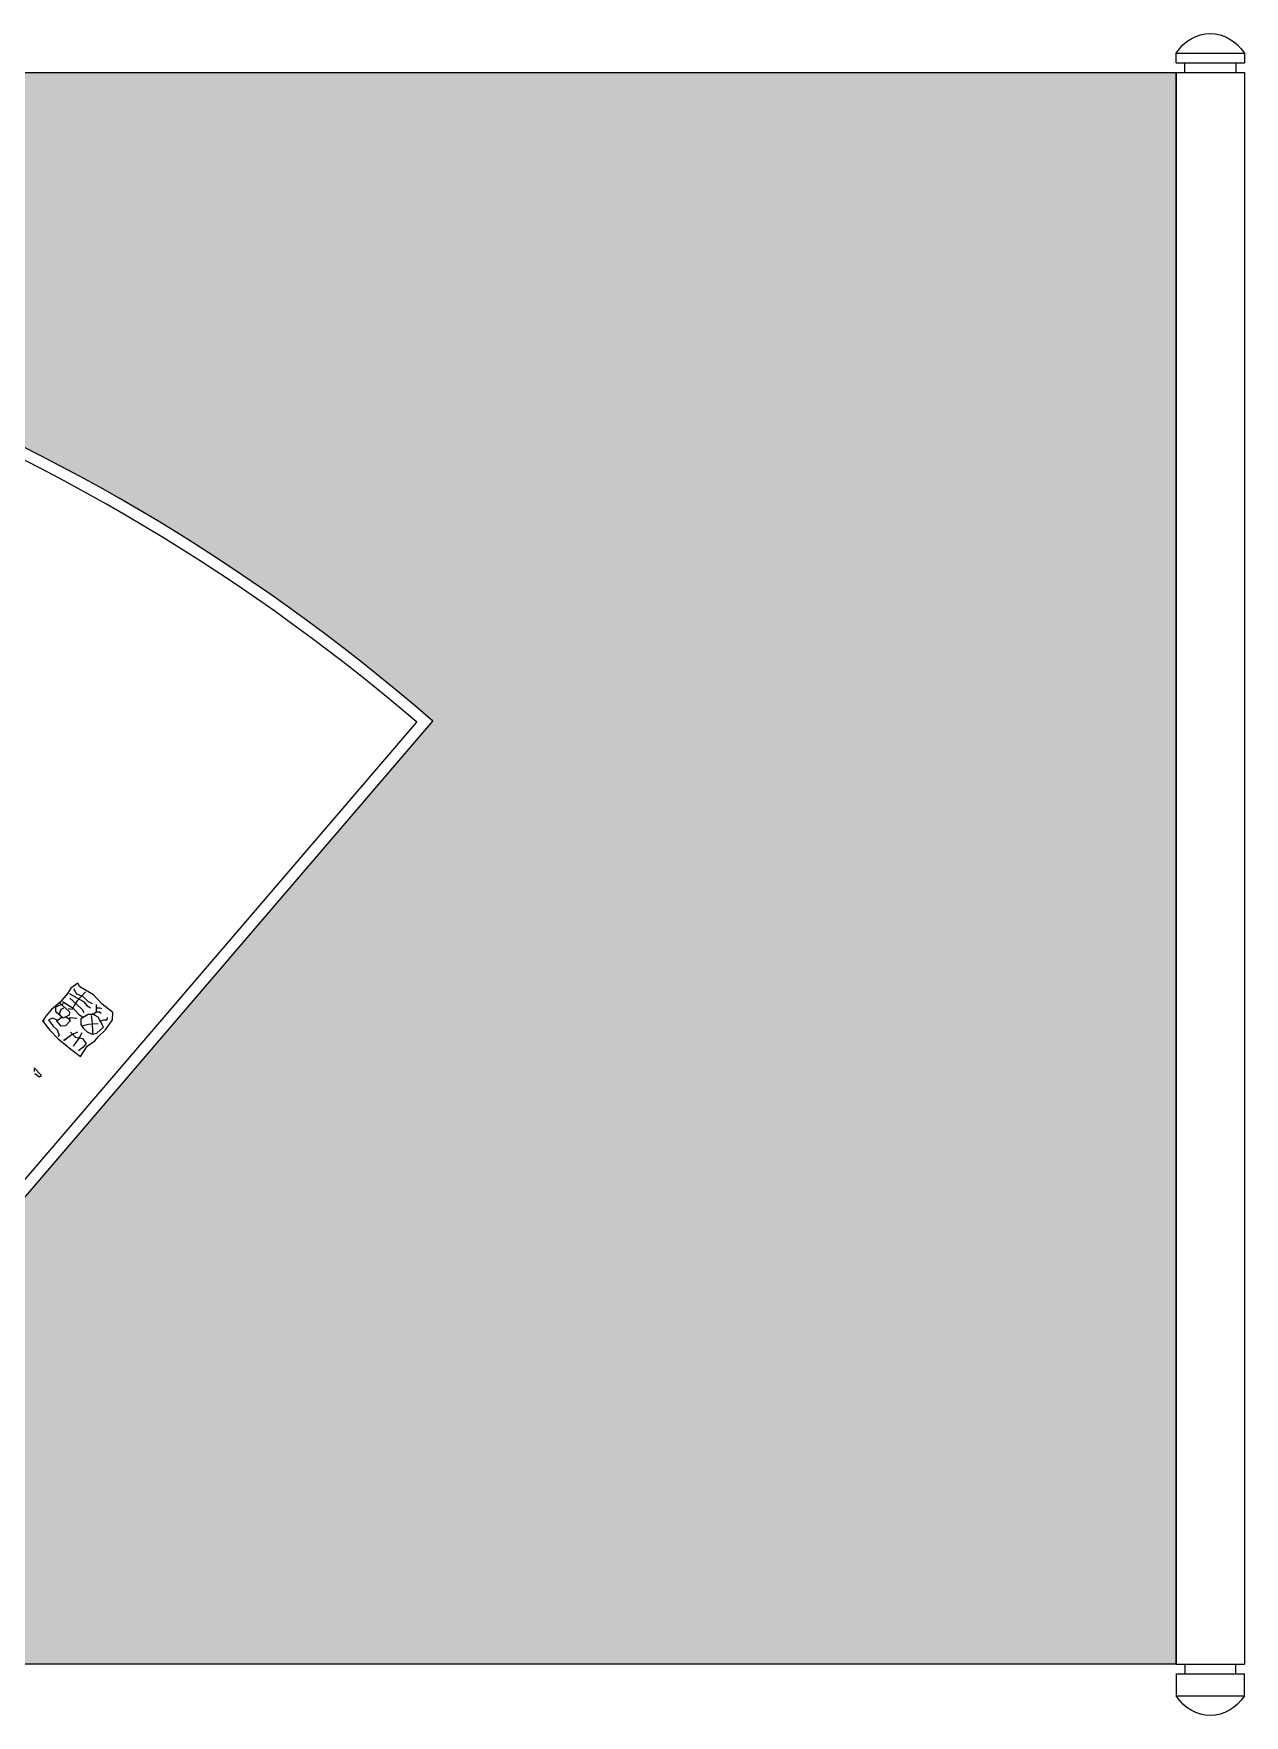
# Model space of a CAD drawing. Extents: x 421 to 2281, y 1882 to 2621.
# Drawn here: x 1748 to 2281, y 1882 to 2621 of the extents above; entities that cross this region are included whole.
import ezdxf

# ---------------------------------------------------------------- set-up
doc = ezdxf.new("R2010")
doc.units = 0
doc.header["$LTSCALE"] = 10
doc.header["$MEASUREMENT"] = 0
for name, color, linetype in [('3', 3, 'CONTINUOUS'), ('4', 4, 'CONTINUOUS'), ('7', 7, 'CONTINUOUS'), ('BH', 3, 'CONTINUOUS')]:
    doc.layers.add(name, color=color, linetype=linetype)

msp = doc.modelspace()

# ---------------------------------------------------------------- hatches: boundary and pattern name
at = {"layer": 'BH'}
h = msp.add_hatch(dxfattribs=at)
h.set_pattern_fill('ESCHER', color=256, scale=50, style=0)
h.set_pattern_definition([(60, (-210, -315), (-60, -1e-08), [55, -5]), (180, (-210, -315), (30, -51.9615), [55, -5]), (300, (-210, -315), (60, -1e-08), [55, -5]), (60, (-205, -315), (-60, -1e-08), [10, -50]), (300, (-205, -315), (60, -1e-08), [10, -50]), (60, (-212.5, -310.67), (-60, -1e-08), [10, -50]), (180, (-212.5, -310.67), (30, -51.9615), [10, -50]), (300, (-212.5, -319.33), (60, -1e-08), [10, -50]), (180, (-212.5, -319.33), (30, -51.9615), [10, -50]), (60, (-230, -315), (-60, -1e-08), [10, -50]), (300, (-230, -315), (60, -1e-08), [10, -50]), (60, (-200, -332.32), (-60, -1e-08), [10, -50]), (180, (-200, -332.32), (30, -51.9615), [10, -50]), (300, (-200, -297.68), (60, -1e-08), [10, -50]), (180, (-200, -297.68), (30, -51.9615), [10, -50]), (0, (-200, -306.34), (-30, 51.9615), [35, -25]), (0, (-200, -323.66), (-30, 51.9615), [35, -25]), (120, (-207.5, -302.01), (-60, 1e-08), [35, -25]), (120, (-222.5, -310.67), (-60, 1e-08), [35, -25]), (240, (-222.5, -319.33), (30, -51.9615), [35, -25]), (240, (-207.5, -327.99), (30, -51.9615), [35, -25])])
h.paths.add_polyline_path([(2250.79, 2604.08), (2250.79, 1904.08), (450.79, 1904.08), (450.79, 2604.08)])
edge = h.paths.add_edge_path(flags=16)
edge.add_arc((1353.99, 1661.71), 409.87, 48.69816, 131.30184, ccw=False)
edge.add_line((1624.51, 1969.62), (1923.9, 2318.88))
edge.add_arc((1353.99, 1661.71), 869.87, 49.06779, 130.93221)
edge.add_line((784.09, 2318.88), (1083.47, 1969.62))

# ---------------------------------------------------------------- linework, layer by layer
at = {"layer": '3'}
for points in [[(1752.16, 2187.14), (1755.4, 2182.95), (1759.2, 2179.15), (1764.72, 2174.59), (1768.91, 2171.36), (1771.95, 2175.92), (1775.19, 2178.2), (1776.9, 2180.1), (1779.95, 2183.14), (1782.99, 2187.52), (1783.18, 2190.75), (1778.43, 2194.36), (1774.62, 2198.54), (1768.72, 2201.96), (1767.77, 2203.67), (1764.72, 2201.39), (1763.2, 2199.11), (1759.96, 2195.31), (1756.16, 2192.08), (1753.68, 2189.04), (1752.73, 2187.71), (1752.73, 2186.57)], [(1771.19, 2199.87), (1767.39, 2195.69), (1766.24, 2193.79), (1765.29, 2192.08), (1763.58, 2192.27)], [(1763.96, 2199.11), (1770.24, 2195.5), (1771.95, 2193.6), (1773.29, 2192.84)], [(1764.34, 2197.02), (1767.01, 2194.55), (1769.67, 2192.08), (1770.43, 2190.75)], [(1765.86, 2201.2), (1767.2, 2198.92), (1769.86, 2197.97), (1772.34, 2195.5), (1774.05, 2194.74)], [(1759.77, 2194.93), (1762.44, 2192.46), (1764.15, 2190.94), (1763.96, 2189.61), (1761.3, 2188.28), (1758.06, 2190.94), (1758.06, 2193.22), (1761.49, 2194.74)], [(1761.49, 2192.65), (1760.34, 2192.08), (1759.77, 2190.37), (1759.77, 2189.42)], [(1761.11, 2195.5), (1765.67, 2192.65), (1768.15, 2189.99), (1769.86, 2188.85)], [(1775.19, 2189.8), (1772.34, 2189.8), (1769.1, 2187.9), (1769.1, 2186), (1769.1, 2185.43), (1770.24, 2183.71), (1771.95, 2182.19), (1774.05, 2181.24), (1776.14, 2181.62), (1779, 2184.29), (1776.71, 2188.66), (1774.05, 2190.18)], [(1773.67, 2189.42), (1774.05, 2186), (1774.24, 2182.19), (1774.43, 2181.05)], [(1774.81, 2190.18), (1775.95, 2191.13), (1775.95, 2193.6), (1775.95, 2194.17)], [(1775.76, 2190.94), (1777.28, 2190.94), (1778.05, 2190.37)], [(1776.14, 2192.84), (1777.47, 2192.84), (1778.24, 2192.46)], [(1760.53, 2188.47), (1759.01, 2187.14), (1756.73, 2188.28), (1754.82, 2187.52), (1756.73, 2184.86), (1758.63, 2183.14), (1759.58, 2180.67), (1759.2, 2180.1)], [(1758.25, 2187.14), (1760.15, 2184.86), (1762.44, 2185.05), (1764.34, 2186.95), (1764.34, 2188.47), (1767.39, 2188.28)], [(1767.58, 2182), (1765.1, 2180.86), (1761.68, 2178.39), (1762.82, 2178.96)], [(1762.63, 2188.85), (1764.34, 2187.71), (1764.34, 2186.76)], [(1764.53, 2182), (1766.82, 2179.91), (1769.86, 2179.34), (1771.38, 2177.06), (1770.05, 2175.35), (1768.15, 2173.83)], [(1769.48, 2184.86), (1772.53, 2185.62), (1776.71, 2185.81)], [(1777.67, 2186.95), (1779.19, 2187.52), (1780.71, 2187.52), (1780.9, 2188.47)], [(1769.48, 2181.81), (1768.34, 2179.53), (1766.63, 2177.06), (1765.67, 2175.92)], [(1748.84, 2163.9), (1750.96, 2162.39), (1751.86, 2162.99), (1748.54, 2166.31), (1748.54, 2164.8)]]:
    msp.add_lwpolyline(points, dxfattribs=at)
at = {"layer": '4'}
msp.add_lwpolyline([(2250.79, 2604.08), (2250.79, 1904.08), (450.79, 1904.08), (450.79, 2604.08)], close=True, dxfattribs=at)
at = {"layer": '7'}
for p, q in [((2250.79, 2612.66), (2280.79, 2612.66)), ((2250.79, 2608.37), (2250.79, 2612.66)), ((2280.79, 2612.66), (2280.79, 2608.37)), ((2250.79, 2608.37), (2280.79, 2608.37)), ((2250.79, 1904.08), (2250.79, 2604.08)), ((2250.79, 2604.08), (2280.79, 2604.08)), ((2254.54, 2604.08), (2254.54, 2608.37)), ((2277.04, 2608.37), (2277.04, 2604.08)), ((2280.79, 2604.08), (2280.79, 1904.08)), ((2250.79, 1904.08), (2280.79, 1904.08)), ((2254.54, 1904.08), (2254.54, 1899.8)), ((2277.04, 1899.8), (2277.04, 1904.08)), ((2250.79, 1899.8), (2250.79, 1890.16)), ((2250.79, 1899.8), (2280.79, 1899.8)), ((2280.79, 1890.16), (2280.79, 1899.8)), ((2250.79, 1890.16), (2280.79, 1890.16))]:
    msp.add_line(p, q, dxfattribs=at)
for points in [[(1083.47, 1969.62, -0.37689), (1624.51, 1969.62), (1923.9, 2318.88, 0.373211), (784.09, 2318.88)], [(1083.99, 1976.69, -0.36994), (1623.99, 1976.69), (1916.86, 2318.35, 0.36994), (791.13, 2318.35)]]:
    msp.add_lwpolyline(points, format="xyb", close=True, dxfattribs=at)
at = {"layer": '7', "extrusion": (0, 0, -1)}
for centre, start_param, end_param in [((2265.79, 2599.8), -0.927295, 0.927295), ((2265.79, 1903.02), 2.214297, 4.068888)]:
    msp.add_ellipse(centre, major_axis=(0, 21.43), ratio=0.875, start_param=start_param, end_param=end_param, dxfattribs=at)

doc.saveas('drawing.dxf')
